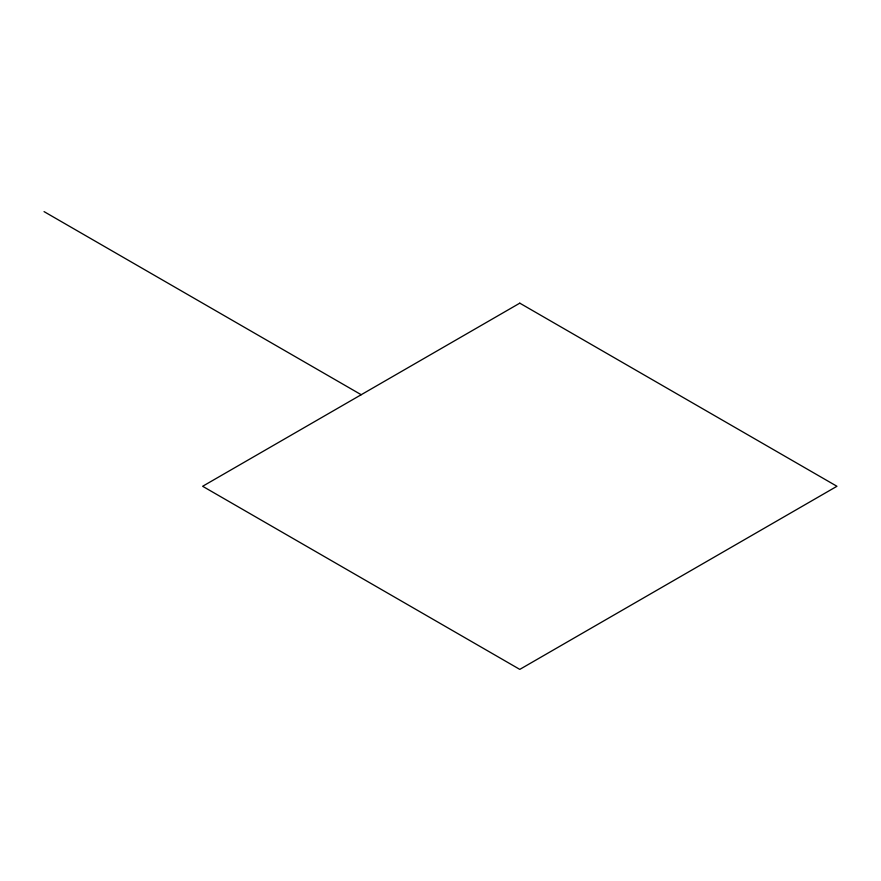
<?xml version="1.0" encoding="UTF-8"?>
<svg xmlns="http://www.w3.org/2000/svg" width="881" height="881" viewBox="0 0 881 881"><rect width="100%" height="100%" fill="white"/><g stroke="black" fill="none" stroke-linecap="round" stroke-linejoin="round"><path stroke-width="1.32" d="M44.05 211.616L361.21 394.721M519.79 303.163L202.63 486.279L519.79 669.384L836.95 486.279L519.79 303.163"/></g></svg>
